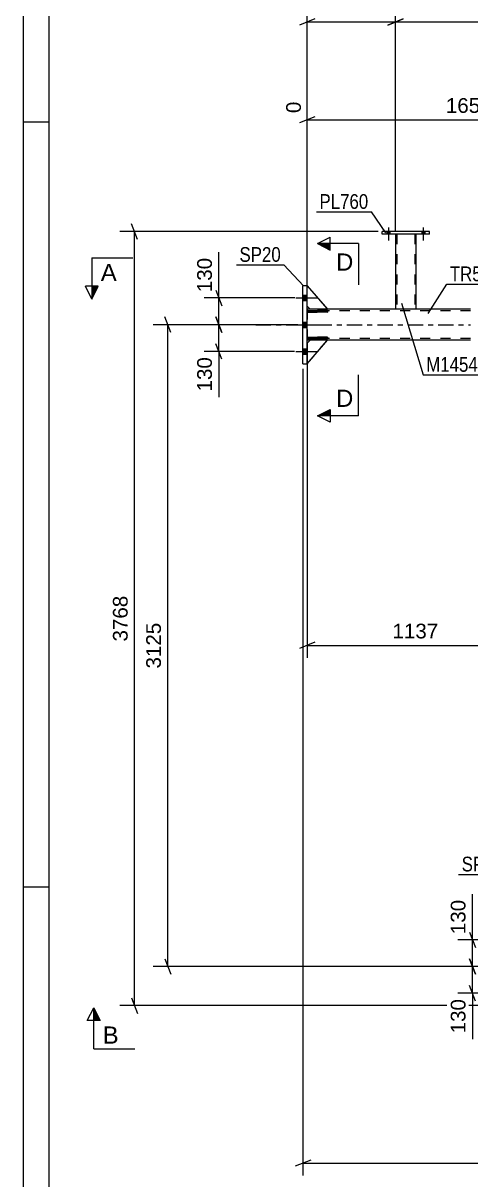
# Model space of a CAD drawing. Header units: millimetres. Extents: x -55 to 786, y -408 to 186.
# Drawn here: x -55.1 to 32, y -166.5 to 58.7 of the extents above; entities that cross this region are included whole.
import ezdxf

# ---------------------------------------------------------------- set-up
doc = ezdxf.new("R2010")
doc.units = ezdxf.units.MM
doc.linetypes.add('DXK_LINE_DOT2', pattern=[3.9198, 1.9599, -1.9599])
doc.linetypes.add('DXK_LINE_DOT3', pattern=[5.9187, 2.979, -0.9799, 0.9799, -0.9799])
doc.styles.add('Arial', font='ARIAL.TTF', dxfattribs={"height": 0.2})
doc.styles.add('Arial Narrow', font='ARIALN.TTF', dxfattribs={"height": 0.2})

# ---------------------------------------------------------------- blocks, each defined once
blk = doc.blocks.new('Unknown-318893114-1115')
at = {"color": 5, "linetype": 'Continuous'}
for p, q in [((-55.08, 186.47), (-55.08, -407.53)), ((-50.08, 181.47), (-50.08, -402.53)), ((-50.08, 39.47), (-55.08, 39.47)), ((-50.08, -109.53), (-55.08, -109.53))]:
    blk.add_line(p, q, dxfattribs=at)
blk = doc.blocks.new('Part-318893114-2856 - 2647')
at = {"color": 2, "linetype": 'Continuous'}
for p, q in [((0.76, -3), (0.16, -3.6)), ((0.16, -7.6), (4.16, -3)), ((4.16, -3), (0.76, -3))]:
    blk.add_line(p, q, dxfattribs=at)
at = {"color": 7, "linetype": 'DXK_LINE_DOT2'}
blk.add_line((0.16, -3.6), (0.16, -7.6), dxfattribs=at)
blk = doc.blocks.new('Bolt-318893114-2699 - 2647')
at = {"linetype": 'Continuous'}
for points in [[(15.69, 17.64), (16.25, 17.64), (16.25, 18.12), (15.69, 18.12)], [(15.69, 17.64), (16.25, 17.64), (16.25, 18.12), (15.69, 18.12)], [(22.49, 17.64), (23.05, 17.64), (23.05, 18.12), (22.49, 18.12)], [(22.49, 17.64), (23.05, 17.64), (23.05, 18.12), (22.49, 18.12)]]:
    blk.add_hatch(color=1, dxfattribs=at).paths.add_polyline_path(points)
at = {"color": 1, "linetype": 'Continuous'}
for p, q in [((15.69, 18.12), (15.69, 17.64)), ((15.69, 18.12), (15.69, 17.64)), ((15.97, 18.92), (15.97, 16.4)), ((15.97, 18.92), (15.97, 16.4)), ((16.25, 18.12), (16.25, 17.64)), ((16.25, 18.12), (16.25, 17.64)), ((22.49, 18.12), (22.49, 17.64)), ((22.49, 18.12), (22.49, 17.64)), ((22.77, 18.92), (22.77, 16.4)), ((22.77, 18.92), (22.77, 16.4)), ((23.05, 18.12), (23.05, 17.64)), ((23.05, 18.12), (23.05, 17.64))]:
    blk.add_line(p, q, dxfattribs=at)
blk = doc.blocks.new('Part-318893114-2807 - 2647')
at = {"color": 2, "linetype": 'Continuous'}
for p, q in [((-0.64, -7.6), (-0.64, 7.6)), ((0.16, 7.6), (-0.64, 7.6)), ((0.16, -7.6), (0.16, 7.6)), ((-0.64, -7.6), (0.16, -7.6))]:
    blk.add_line(p, q, dxfattribs=at)
blk = doc.blocks.new('Part-318893114-2934 - 2647')
at = {"color": 2, "linetype": 'Continuous'}
for p, q in [((0.16, -2.44), (4.16, -2.44)), ((0.16, -2.44), (0.16, -2.76)), ((4.16, -2.76), (0.16, -2.76)), ((4.16, -2.44), (4.16, -2.76))]:
    blk.add_line(p, q, dxfattribs=at)
at = {"color": 7, "linetype": 'DXK_LINE_DOT2'}
blk.add_line((0.76, -2.76), (0.76, -2.44), dxfattribs=at)
blk = doc.blocks.new('Part-318893114-2883 - 2647')
at = {"color": 7, "linetype": 'DXK_LINE_DOT2'}
for p, q in [((0.76, -3), (0.16, -3.6)), ((0.16, -7.6), (4.16, -3)), ((0.16, -3.6), (0.16, -7.6)), ((4.16, -3), (0.76, -3))]:
    blk.add_line(p, q, dxfattribs=at)
blk = doc.blocks.new('Part-318893114-2884 - 2647')
at = {"color": 2, "linetype": 'Continuous'}
for p, q in [((0.16, 7.6), (4.16, 3)), ((0.76, 3), (0.16, 3.6)), ((4.16, 3), (0.76, 3))]:
    blk.add_line(p, q, dxfattribs=at)
at = {"color": 7, "linetype": 'DXK_LINE_DOT2'}
blk.add_line((0.16, 3.6), (0.16, 7.6), dxfattribs=at)
blk = doc.blocks.new('Part-318893114-2885 - 2647')
at = {"color": 7, "linetype": 'DXK_LINE_DOT2'}
for p, q in [((0.16, 3.6), (0.16, 7.6)), ((0.16, 7.6), (4.16, 3)), ((0.76, 3), (0.16, 3.6)), ((4.16, 3), (0.76, 3))]:
    blk.add_line(p, q, dxfattribs=at)
blk = doc.blocks.new('Part-318893114-2933 - 2647')
at = {"color": 2, "linetype": 'Continuous'}
for p, q in [((0.16, 2.44), (0.16, 2.76)), ((0.16, 2.76), (4.16, 2.76)), ((4.16, 2.44), (0.16, 2.44)), ((4.16, 2.76), (4.16, 2.44))]:
    blk.add_line(p, q, dxfattribs=at)
at = {"color": 7, "linetype": 'DXK_LINE_DOT2'}
blk.add_line((0.76, 2.44), (0.76, 2.76), dxfattribs=at)
blk = doc.blocks.new('Part-318893114-2935 - 2647')
at = {"color": 7, "linetype": 'DXK_LINE_DOT2'}
for p, q in [((4.16, 2.76), (0.16, 2.76)), ((0.16, 2.76), (0.16, 2.44)), ((0.16, 2.44), (4.16, 2.44)), ((0.76, 2.44), (0.76, 2.76)), ((4.16, 2.44), (4.16, 2.76))]:
    blk.add_line(p, q, dxfattribs=at)
blk = doc.blocks.new('Part-318893114-3002 - 2647')
at = {"color": 7, "linetype": 'DXK_LINE_DOT2'}
for p, q in [((4.16, -2.44), (0.16, -2.44)), ((0.16, -2.44), (0.16, -2.76)), ((0.16, -2.76), (4.16, -2.76)), ((0.76, -2.76), (0.76, -2.44)), ((4.16, -2.76), (4.16, -2.44))]:
    blk.add_line(p, q, dxfattribs=at)
blk = doc.blocks.new('Bolt-318893114-3108 - 2647')
at = {"linetype": 'Continuous'}
for points in [[(0.16, 4.68), (0.16, 5.72), (-0.64, 5.72), (-0.64, 4.68)], [(0.16, 4.68), (0.16, 5.72), (-0.64, 5.72), (-0.64, 4.68)], [(0.16, 4.68), (0.16, 5.72), (-0.64, 5.72), (-0.64, 4.68)], [(0.16, -0.52), (0.16, 0.52), (-0.64, 0.52), (-0.64, -0.52)], [(0.16, -0.52), (0.16, 0.52), (-0.64, 0.52), (-0.64, -0.52)], [(0.16, -5.72), (0.16, -4.68), (-0.64, -4.68), (-0.64, -5.72)], [(0.16, -5.72), (0.16, -4.68), (-0.64, -4.68), (-0.64, -5.72)], [(0.16, -5.72), (0.16, -4.68), (-0.64, -4.68), (-0.64, -5.72)]]:
    blk.add_hatch(color=1, dxfattribs=at).paths.add_polyline_path(points)
at = {"color": 1, "linetype": 'Continuous'}
for p, q in [((-2.04, 5.2), (2.16, 5.2)), ((-2.04, 5.2), (2.16, 5.2)), ((-2.04, 5.2), (2.16, 5.2)), ((-0.64, 5.72), (0.16, 5.72)), ((-0.64, 5.72), (0.16, 5.72)), ((-0.64, 5.72), (0.16, 5.72)), ((-0.64, 4.68), (0.16, 4.68)), ((-0.64, 4.68), (0.16, 4.68)), ((-0.64, 4.68), (0.16, 4.68)), ((-0.64, 0.52), (0.16, 0.52)), ((-0.64, 0.52), (0.16, 0.52)), ((-2.04, 0), (2.16, 0)), ((-2.04, 0), (2.16, 0)), ((-0.64, -0.52), (0.16, -0.52)), ((-0.64, -0.52), (0.16, -0.52)), ((-2.04, -5.2), (2.16, -5.2)), ((-2.04, -5.2), (2.16, -5.2)), ((-2.04, -5.2), (2.16, -5.2)), ((-0.64, -4.68), (0.16, -4.68)), ((-0.64, -4.68), (0.16, -4.68)), ((-0.64, -4.68), (0.16, -4.68)), ((-0.64, -5.72), (0.16, -5.72)), ((-0.64, -5.72), (0.16, -5.72)), ((-0.64, -5.72), (0.16, -5.72))]:
    blk.add_line(p, q, dxfattribs=at)
blk = doc.blocks.new('Part-318893114-3153 - 2647')
at = {"color": 2, "linetype": 'Continuous'}
for p, q in [((17.37, 17.64), (17.37, 3)), ((21.37, 3), (21.37, 17.64))]:
    blk.add_line(p, q, dxfattribs=at)
at = {"color": 7, "linetype": 'DXK_LINE_DOT2'}
for p, q in [((21.37, 17.64), (17.37, 17.64)), ((17.61, 17.64), (17.61, 3)), ((21.13, 17.64), (21.13, 3)), ((21.37, 3), (17.37, 3)), ((21.37, 3), (21.37, 3)), ((21.37, 3), (21.37, 3))]:
    blk.add_line(p, q, dxfattribs=at)
blk = doc.blocks.new('Part-318893114-3189 - 2647')
at = {"color": 2, "linetype": 'Continuous'}
for p, q in [((0.76, 3), (0.16, 3)), ((31.97, 3), (4.16, 3)), ((0.76, -3), (0.16, -3)), ((31.97, -3), (4.16, -3))]:
    blk.add_line(p, q, dxfattribs=at)
at = {"color": 7, "linetype": 'DXK_LINE_DOT2'}
for p, q in [((0.16, 3), (0.16, -3)), ((31.97, 2.68), (0.16, 2.68)), ((4.16, 3), (0.76, 3)), ((31.97, -2.68), (0.16, -2.68)), ((4.16, -3), (0.76, -3))]:
    blk.add_line(p, q, dxfattribs=at)
at = {"color": 7, "linetype": 'DXK_LINE_DOT3'}
blk.add_line((-9.84, 0), (31.97, 0), dxfattribs=at)
blk = doc.blocks.new('Part-318893114-3194 - 2647')
at = {"color": 2, "linetype": 'Continuous'}
for p, q in [((14.77, 17.64), (14.77, 18.12)), ((23.97, 18.12), (14.77, 18.12)), ((23.97, 17.64), (23.97, 18.12)), ((23.97, 17.64), (14.77, 17.64))]:
    blk.add_line(p, q, dxfattribs=at)
blk = doc.blocks.new('StraightDimension-318893114-3783 - 2647')
at = {"color": 7, "linetype": 'Continuous'}
for p, q in [((14.01, 18.12), (-36.25, 18.12)), ((-32.8, 16.62), (-34, 19.62)), ((-33.4, -132.6), (-33.4, 18.12)), ((40.47, -132.6), (-36.25, -132.6)), ((-34, -131.1), (-32.8, -134.1))]:
    blk.add_line(p, q, dxfattribs=at)
at = {"color": 0}
blk.add_wipeout([(-34.15, -52.19), (-38.35, -52.19), (-38.35, -62.29), (-34.15, -62.29)], dxfattribs=at)
at = {"color": 3, "style": 'Arial'}
blk.add_text('3768', height=2.865, rotation=90.0002, dxfattribs=at).set_placement((-34.75, -61.69))
blk = doc.blocks.new('StraightDimension-318893114-3527 - 2647')
at = {"color": 7, "linetype": 'Continuous'}
for p, q in [((63.04, -2), (63.04, 50.09)), ((0.16, 4), (0.16, 43.42)), ((1.66, 40.5), (-1.34, 39.3)), ((0.16, 39.9), (63.04, 39.9)), ((61.54, 39.3), (64.54, 40.5))]:
    blk.add_line(p, q, dxfattribs=at)
at = {"color": 0, "linetype": 'Continuous'}
for points in [[(62.44, 50.69), (58.24, 50.69), (58.24, 40.6), (62.44, 40.6)], [(-0.44, 44.02), (-4.64, 44.02), (-4.64, 40.6), (-0.44, 40.6)]]:
    blk.add_wipeout(points, dxfattribs=at)
at = {"color": 0}
blk.add_wipeout([(36.65, 40.65), (36.65, 44.85), (26.56, 44.85), (26.56, 40.65)], dxfattribs=at)
at = {"color": 3, "linetype": 'Continuous', "style": 'Arial'}
for s, height, p in [('1657', 2.865, (61.84, 41.2)), ('0', 2.87, (-1.04, 41.2))]:
    blk.add_text(s, height=height, rotation=90.0002, dxfattribs=at).set_placement(p)
at = {"color": 3, "style": 'Arial'}
blk.add_text('1657', height=2.865, dxfattribs=at).set_placement((27.16, 41.25))
blk = doc.blocks.new('StraightDimension-318893114-3861 - 2647')
at = {"color": 7, "linetype": 'Continuous'}
for p, q in [((-26.33, -1.5), (-27.53, 1.5)), ((-1.64, 0), (-29.78, 0)), ((-26.93, -125), (-26.93, 0)), ((-27.53, -123.5), (-26.33, -126.5)), ((40.47, -125), (-29.78, -125))]:
    blk.add_line(p, q, dxfattribs=at)
at = {"color": 0}
blk.add_wipeout([(-27.68, -57.45), (-31.88, -57.45), (-31.88, -67.55), (-27.68, -67.55)], dxfattribs=at)
at = {"color": 3, "style": 'Arial'}
blk.add_text('3125', height=2.865, rotation=90.0002, dxfattribs=at).set_placement((-28.28, -66.95))
blk = doc.blocks.new('StraightDimension-318893114-3923 - 2647')
at = {"color": 7, "linetype": 'Continuous'}
for p, q in [((0.16, -4), (0.16, -64.84)), ((42.27, -121), (42.27, -59.59)), ((1.66, -61.84), (-1.34, -63.04)), ((0.16, -62.44), (42.27, -62.44)), ((40.77, -63.04), (43.77, -61.84))]:
    blk.add_line(p, q, dxfattribs=at)
at = {"color": 0}
blk.add_wipeout([(26.26, -61.69), (26.26, -57.49), (16.17, -57.49), (16.17, -61.69)], dxfattribs=at)
at = {"color": 3, "style": 'Arial'}
blk.add_text('1137', height=2.865, dxfattribs=at).set_placement((16.77, -61.09))
blk = doc.blocks.new('StraightDimension-318893114-3835 - 2647')
at = {"color": 7, "linetype": 'Continuous'}
for p, q in [((-2.23, 5.2), (-19.86, 5.2)), ((-17.61, 6.7), (-16.41, 3.7)), ((-17.01, 0), (-17.01, 5.2)), ((-16.41, -1.5), (-17.61, 1.5)), ((-1.64, 0), (-19.86, 0))]:
    blk.add_line(p, q, dxfattribs=at)
at = {"color": 0}
blk.add_wipeout([(-17.76, 13.6), (-21.96, 13.6), (-21.96, 5.72), (-17.76, 5.72)], dxfattribs=at)
at = {"color": 7, "linetype": 'Continuous'}
blk.add_line((-17.01, 5.2), (-17.01, 14.12), dxfattribs=at)
blk.add_line((-17.01, 5.2), (-17.01, 14.12), dxfattribs=at)
at = {"color": 3, "style": 'Arial'}
blk.add_text('130', height=2.865, rotation=90.0002, dxfattribs=at).set_placement((-18.36, 6.33))
blk = doc.blocks.new('StraightDimension-318893114-4339 - 2647')
at = {"color": 7, "linetype": 'Continuous'}
for p, q in [((31.73, -118.3), (32.93, -121.3)), ((40.47, -119.8), (29.48, -119.8)), ((32.33, -125), (32.33, -119.8)), ((32.93, -126.5), (31.73, -123.5)), ((40.87, -125), (29.48, -125))]:
    blk.add_line(p, q, dxfattribs=at)
at = {"color": 0}
blk.add_wipeout([(31.58, -111.4), (27.38, -111.4), (27.38, -119.28), (31.58, -119.28)], dxfattribs=at)
at = {"color": 7, "linetype": 'Continuous'}
blk.add_line((32.33, -119.8), (32.33, -110.88), dxfattribs=at)
blk.add_line((32.33, -119.8), (32.33, -110.88), dxfattribs=at)
at = {"color": 3, "style": 'Arial'}
blk.add_text('130', height=2.865, rotation=90.0002, dxfattribs=at).set_placement((30.98, -118.68))
blk = doc.blocks.new('StraightDimension-318893114-4329 - 2647')
at = {"color": 7, "linetype": 'Continuous'}
for p, q in [((31.73, -123.5), (32.93, -126.5)), ((40.87, -125), (29.48, -125)), ((32.33, -130.2), (32.33, -125)), ((40.47, -130.2), (29.48, -130.2)), ((32.93, -131.7), (31.73, -128.7))]:
    blk.add_line(p, q, dxfattribs=at)
at = {"color": 0}
blk.add_wipeout([(31.58, -130.73), (27.38, -130.73), (27.38, -138.6), (31.58, -138.6)], dxfattribs=at)
at = {"color": 7, "linetype": 'Continuous'}
blk.add_line((32.33, -130.2), (32.33, -139.12), dxfattribs=at)
blk.add_line((32.33, -130.2), (32.33, -139.12), dxfattribs=at)
at = {"color": 3, "style": 'Arial'}
blk.add_text('130', height=2.865, rotation=90.0002, dxfattribs=at).set_placement((30.98, -138))
blk = doc.blocks.new('StraightDimension-318893114-3827 - 2647')
at = {"color": 7, "linetype": 'Continuous'}
for p, q in [((-17.61, 1.5), (-16.41, -1.5)), ((-1.64, 0), (-19.86, 0)), ((-17.01, -5.2), (-17.01, 0)), ((-16.41, -6.7), (-17.61, -3.7)), ((-2.26, -5.2), (-19.86, -5.2))]:
    blk.add_line(p, q, dxfattribs=at)
at = {"color": 0}
blk.add_wipeout([(-17.76, -5.73), (-21.96, -5.73), (-21.96, -13.6), (-17.76, -13.6)], dxfattribs=at)
at = {"color": 7, "linetype": 'Continuous'}
blk.add_line((-17.01, -5.2), (-17.01, -14.12), dxfattribs=at)
blk.add_line((-17.01, -5.2), (-17.01, -14.12), dxfattribs=at)
at = {"color": 3, "style": 'Arial'}
blk.add_text('130', height=2.865, rotation=90.0002, dxfattribs=at).set_placement((-18.36, -13))
blk = doc.blocks.new('StraightDimension-318893114-3912 - 2647')
at = {"color": 7, "linetype": 'Continuous'}
for p, q in [((-0.64, -8.6), (-0.64, -165.68)), ((0.86, -162.68), (-2.14, -163.88)), ((-0.64, -163.28), (735.59, -163.28))]:
    blk.add_line(p, q, dxfattribs=at)
blk = doc.blocks.new('StraightDimension-318893114-4350 - 2647')
at = {"color": 7, "linetype": 'Continuous'}
for p, q in [((17.37, 18.24), (17.37, 71.42)), ((0.16, 4), (0.16, 62.48)), ((1.66, 59.55), (-1.34, 58.35)), ((0.16, 58.95), (17.37, 58.95)), ((15.87, 58.35), (18.87, 59.55))]:
    blk.add_line(p, q, dxfattribs=at)
at = {"color": 0, "linetype": 'Continuous'}
blk.add_wipeout([(-0.44, 63.08), (-4.64, 63.08), (-4.64, 59.65), (-0.44, 59.65)], dxfattribs=at)
at = {"color": 0}
blk.add_wipeout([(12.7, 59.7), (12.7, 63.9), (4.83, 63.9), (4.83, 59.7)], dxfattribs=at)
at = {"color": 3, "linetype": 'Continuous', "style": 'Arial'}
blk.add_text('0', height=2.87, rotation=90.0002, dxfattribs=at).set_placement((-1.04, 60.25))
at = {"color": 0, "linetype": 'Continuous'}
blk.add_wipeout([(16.77, 72.02), (12.57, 72.02), (12.57, 64.15), (16.77, 64.15)], dxfattribs=at)
at = {"color": 3, "linetype": 'Continuous', "style": 'Arial'}
blk.add_text('430', height=2.865, rotation=90.0002, dxfattribs=at).set_placement((16.17, 64.75))
at = {"color": 3, "style": 'Arial'}
blk.add_text('430', height=2.865, dxfattribs=at).set_placement((5.43, 60.3))
blk = doc.blocks.new('StraightDimension-318893114-4360 - 2647')
at = {"color": 7, "linetype": 'Continuous'}
for p, q in [((17.37, 18.24), (17.37, 71.42)), ((54, 17.62), (54, 69.15)), ((18.87, 59.55), (15.87, 58.35)), ((17.37, 58.95), (54, 58.95)), ((52.5, 58.35), (55.5, 59.55))]:
    blk.add_line(p, q, dxfattribs=at)
at = {"color": 0, "linetype": 'Continuous'}
blk.add_wipeout([(53.4, 69.75), (49.2, 69.75), (49.2, 59.65), (53.4, 59.65)], dxfattribs=at)
at = {"color": 0}
blk.add_wipeout([(40.73, 59.7), (40.73, 63.9), (30.64, 63.9), (30.64, 59.7)], dxfattribs=at)
at = {"color": 3, "linetype": 'Continuous', "style": 'Arial'}
blk.add_text('1430', height=2.865, rotation=90.0002, dxfattribs=at).set_placement((52.8, 60.25))
at = {"color": 3, "style": 'Arial'}
blk.add_text('1000', height=2.865, dxfattribs=at).set_placement((31.24, 60.3))
blk = doc.blocks.new('Mark-318893114-2803 - 2647')
at = {"color": 0}
blk.add_wipeout([(-4.95, 12.24), (-4.95, 15.24), (-12.99, 15.24), (-12.99, 12.24)], dxfattribs=at)
blk.add_wipeout([(-4.95, 12.24), (-4.95, 15.24), (-12.99, 15.24), (-12.99, 12.24)], dxfattribs=at)
at = {"color": 30, "linetype": 'Continuous'}
for p in [(-13.59, 11.64), (-0.56, 7.58)]:
    blk.add_line(p, (-4.35, 11.64), dxfattribs=at)
at = {"color": 3, "style": 'Arial Narrow'}
blk.add_text('SP20', height=2.863, dxfattribs=at).set_placement((-12.99, 12.24))
blk = doc.blocks.new('SectionMark-318893114-4567 - 2647')
at = {"color": 6, "linetype": 'Continuous'}
for p in [(-42.61, -135.5), (-41.36, -141)]:
    blk.add_line(p, (-41.36, -133), dxfattribs=at)
at = {"color": 0, "linetype": 'Continuous'}
blk.add_wipeout([(-36.5, -140), (-36.5, -136.5), (-39.61, -136.5), (-39.61, -140)], dxfattribs=at)
at = {"linetype": 'Continuous'}
blk.add_hatch(color=6, dxfattribs=at).paths.add_polyline_path([(-40.11, -135.5), (-41.36, -135.5), (-41.36, -133)])
at = {"color": 6, "linetype": 'Continuous'}
for p, q in [((-41.36, -133), (-40.11, -135.5)), ((-40.11, -135.5), (-42.61, -135.5)), ((-41.36, -141), (-33.36, -141))]:
    blk.add_line(p, q, dxfattribs=at)
at = {"color": 3, "linetype": 'Continuous', "style": 'Arial'}
blk.add_text('B', height=3.34, dxfattribs=at).set_placement((-39.61, -140))
blk = doc.blocks.new('SectionMark-318893114-4565 - 2647')
at = {"color": 6, "linetype": 'Continuous'}
for p, q in [((-41.73, 13), (-41.73, 5)), ((-41.73, 5), (-42.98, 7.5))]:
    blk.add_line(p, q, dxfattribs=at)
at = {"color": 0, "linetype": 'Continuous'}
blk.add_wipeout([(-36.87, 8.5), (-36.87, 12), (-39.98, 12), (-39.98, 8.5)], dxfattribs=at)
at = {"linetype": 'Continuous'}
blk.add_hatch(color=6, dxfattribs=at).paths.add_polyline_path([(-41.73, 7.5), (-40.48, 7.5), (-41.73, 5)])
at = {"color": 6, "linetype": 'Continuous'}
for p, q in [((-41.73, 13), (-33.73, 13)), ((-40.48, 7.5), (-42.98, 7.5)), ((-41.73, 5), (-40.48, 7.5))]:
    blk.add_line(p, q, dxfattribs=at)
at = {"color": 3, "linetype": 'Continuous', "style": 'Arial'}
blk.add_text('A', height=3.34, dxfattribs=at).set_placement((-39.98, 8.5))
blk = doc.blocks.new('Mark-318893114-2869 - 2647')
at = {"color": 0}
blk.add_wipeout([(38.28, -106.46), (38.28, -103.46), (30.24, -103.46), (30.24, -106.46)], dxfattribs=at)
blk.add_wipeout([(38.28, -106.46), (38.28, -103.46), (30.24, -103.46), (30.24, -106.46)], dxfattribs=at)
at = {"color": 30, "linetype": 'Continuous'}
for p in [(29.64, -107.06), (41.8, -118.36)]:
    blk.add_line(p, (38.88, -107.06), dxfattribs=at)
at = {"color": 3, "style": 'Arial Narrow'}
blk.add_text('SP20', height=2.863, dxfattribs=at).set_placement((30.24, -106.46))
blk = doc.blocks.new('SectionMark-318893114-4569 - 2647')
at = {"linetype": 'Continuous'}
for points in [[(4.66, 15.78), (4.66, 14.53), (2.16, 15.78)], [(4.66, -16.5), (4.66, -17.75), (2.16, -17.75)]]:
    blk.add_hatch(color=6, dxfattribs=at).paths.add_polyline_path(points)
at = {"color": 6, "linetype": 'Continuous'}
for p, q in [((2.16, 15.78), (4.66, 17.03)), ((10.16, 15.78), (2.16, 15.78)), ((2.16, 15.78), (4.66, 14.53)), ((4.66, 14.53), (4.66, 17.03)), ((2.16, -17.75), (4.66, -16.5)), ((10.16, -17.75), (2.16, -17.75)), ((4.66, -19), (2.16, -17.75)), ((4.66, -16.5), (4.66, -19))]:
    blk.add_line(p, q, dxfattribs=at)
at = {"color": 0, "linetype": 'Continuous'}
for points in [[(9.16, 10.53), (9.16, 14.03), (5.79, 14.03), (5.79, 10.53)], [(9.16, -16), (9.16, -12.5), (5.79, -12.5), (5.79, -16)]]:
    blk.add_wipeout(points, dxfattribs=at)
at = {"color": 6, "linetype": 'Continuous'}
for p, q in [((10.16, 15.78), (10.16, 7.78)), ((10.16, -17.75), (10.16, -9.75))]:
    blk.add_line(p, q, dxfattribs=at)
at = {"color": 3, "linetype": 'Continuous', "style": 'Arial'}
for p in [(5.79, 10.53), (5.79, -16)]:
    blk.add_text('D', height=3.34, dxfattribs=at).set_placement(p)
blk = doc.blocks.new('Mark-318893114-3149 - 2647')
at = {"color": 0}
blk.add_wipeout([(33.4, -9.17), (33.4, -6.17), (23.34, -6.17), (23.34, -9.17)], dxfattribs=at)
blk.add_wipeout([(33.4, -9.17), (33.4, -6.17), (23.34, -6.17), (23.34, -9.17)], dxfattribs=at)
at = {"color": 30, "linetype": 'Continuous'}
for p, q in [((18.52, 4.18), (22.74, -9.77)), ((22.74, -9.77), (34, -9.77))]:
    blk.add_line(p, q, dxfattribs=at)
at = {"color": 3, "style": 'Arial Narrow'}
blk.add_text('M1454', height=2.863, dxfattribs=at).set_placement((23.34, -9.17))
blk = doc.blocks.new('Mark-318893114-3185 - 2647')
at = {"color": 0}
blk.add_wipeout([(37.79, 8.47), (37.79, 11.47), (27.93, 11.47), (27.93, 8.47)], dxfattribs=at)
blk.add_wipeout([(37.79, 8.47), (37.79, 11.47), (27.93, 11.47), (27.93, 8.47)], dxfattribs=at)
at = {"color": 30, "linetype": 'Continuous'}
for p, q in [((23.73, 2.18), (27.33, 7.87)), ((27.33, 7.87), (38.39, 7.87))]:
    blk.add_line(p, q, dxfattribs=at)
at = {"color": 3, "style": 'Arial Narrow'}
blk.add_text('TR516', height=2.863, dxfattribs=at).set_placement((27.93, 8.47))
blk = doc.blocks.new('Mark-318893114-3190 - 2647')
at = {"color": 0}
blk.add_wipeout([(12.07, 22.56), (12.07, 25.56), (2.57, 25.56), (2.57, 22.56)], dxfattribs=at)
blk.add_wipeout([(12.07, 22.56), (12.07, 25.56), (2.57, 25.56), (2.57, 22.56)], dxfattribs=at)
at = {"color": 30, "linetype": 'Continuous'}
for p in [(1.97, 21.96), (15.48, 17.92)]:
    blk.add_line(p, (12.67, 21.96), dxfattribs=at)
at = {"color": 3, "style": 'Arial Narrow'}
blk.add_text('PL760', height=2.863, dxfattribs=at).set_placement((2.57, 22.56))

msp = doc.modelspace()

# ---------------------------------------------------------------- block references
for name in ['Unknown-318893114-1115', 'Part-318893114-3194 - 2647', 'Bolt-318893114-2699 - 2647', 'Part-318893114-3153 - 2647', 'Part-318893114-2807 - 2647', 'Part-318893114-2884 - 2647', 'Part-318893114-2885 - 2647', 'Bolt-318893114-3108 - 2647', 'Part-318893114-3189 - 2647', 'Part-318893114-2933 - 2647', 'Part-318893114-2935 - 2647', 'Part-318893114-2934 - 2647', 'Part-318893114-3002 - 2647', 'Part-318893114-2856 - 2647', 'Part-318893114-2883 - 2647']:
    msp.add_blockref(name, (0, 0))

# ---------------------------------------------------------------- next in the draw order: block references
msp.add_blockref('StraightDimension-318893114-3783 - 2647', (0, 0))

# ---------------------------------------------------------------- next in the draw order: block references
msp.add_blockref('StraightDimension-318893114-3527 - 2647', (0, 0))

# ---------------------------------------------------------------- next in the draw order: block references
msp.add_blockref('StraightDimension-318893114-3861 - 2647', (0, 0))

# ---------------------------------------------------------------- next in the draw order: block references
for name in ['StraightDimension-318893114-3835 - 2647', 'StraightDimension-318893114-3923 - 2647']:
    msp.add_blockref(name, (0, 0))

# ---------------------------------------------------------------- next in the draw order: block references
for name in ['StraightDimension-318893114-4350 - 2647', 'StraightDimension-318893114-3827 - 2647', 'StraightDimension-318893114-4339 - 2647']:
    msp.add_blockref(name, (0, 0))

# ---------------------------------------------------------------- next in the draw order: block references
for name in ['StraightDimension-318893114-4360 - 2647', 'Mark-318893114-2803 - 2647', 'StraightDimension-318893114-4329 - 2647']:
    msp.add_blockref(name, (0, 0))

# ---------------------------------------------------------------- next in the draw order: block references
for name in ['SectionMark-318893114-4565 - 2647', 'StraightDimension-318893114-3912 - 2647']:
    msp.add_blockref(name, (0, 0))

# ---------------------------------------------------------------- next in the draw order: block references
for name in ['SectionMark-318893114-4569 - 2647', 'Mark-318893114-3149 - 2647', 'Mark-318893114-2869 - 2647', 'SectionMark-318893114-4567 - 2647']:
    msp.add_blockref(name, (0, 0))

# ---------------------------------------------------------------- next in the draw order: block references
for name in ['Mark-318893114-3190 - 2647', 'Mark-318893114-3185 - 2647']:
    msp.add_blockref(name, (0, 0))

doc.saveas('drawing.dxf')
